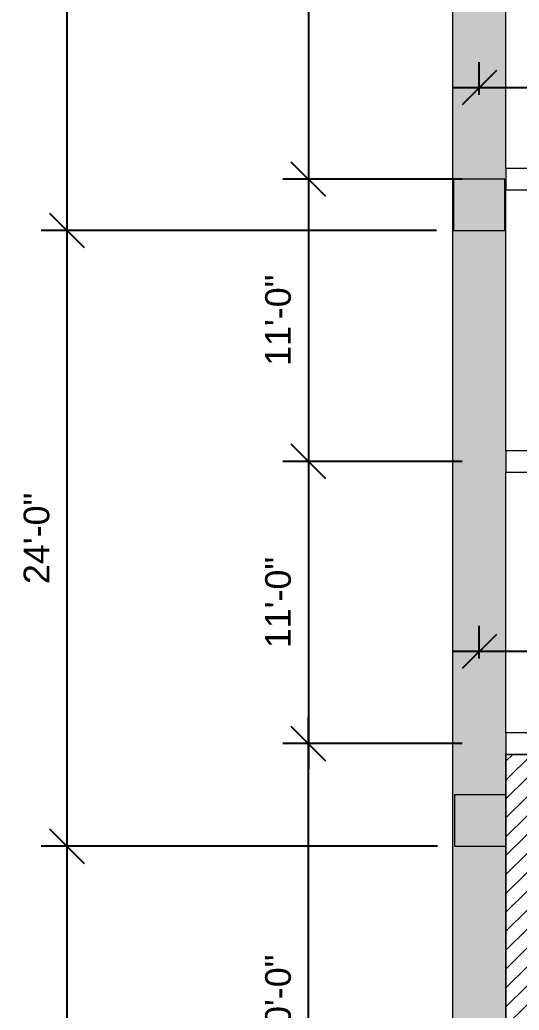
# Model space of a CAD drawing. Header units: inches. Extents: x 1913 to 24953, y -2945 to 1064.
# Drawn here: x 14558.4 to 14791.8, y -383.4 to 79.8 of the extents above; entities that cross this region are included whole.
import ezdxf

# ---------------------------------------------------------------- set-up
doc = ezdxf.new("R2010")
doc.units = ezdxf.units.IN
doc.header["$MEASUREMENT"] = 0
doc.linetypes.add('Overhead 1_16_', pattern=[0.101562, 0.0625, -0.039062])
for name, color, linetype, lineweight in [('A-ANNO-DIMS', 211, 'Continuous', 9), ('A-COLS', 52, 'Continuous', 9), ('A-FLOR-OVHD', 1, 'Overhead 1_16_', 9), ('A-WALL', 113, 'Continuous', 13)]:
    doc.layers.add(name, color=color, linetype=linetype, lineweight=lineweight)
doc.styles.add('Arial', font='arial.ttf', dxfattribs={"height": 12})
doc.dimstyles.new('Linear_-_3_32__Arial', dxfattribs={"dimscale": 12, "dimtxt": 12.243113, "dimasz": 1.333333, "dimexe": 1, "dimexo": 0.666667, "dimgap": 0.666667, "dimtad": 1, "dimdec": 5, "dimrnd": 0.03125, "dimzin": 1, "dimdsep": 46, "dimlunit": 4, "dimtxsty": 'Arial', "dimblk1": 'OBLIQUE', "dimblk2": 'OBLIQUE', "dimsah": 1, "dimcen": 0.09, "dimdle": 1, "dimazin": 0, "dimtfac": 1, "dimtdec": 4, "dimtix": 1, "dimtmove": 0, "dimatfit": 3, "dimfxl": 1, "dimtvp": 1, "dimtfill": 1, "dimfrac": 2, "dimtolj": 1, "dimtzin": 0, "dimarcsym": 2})

# ---------------------------------------------------------------- blocks, each defined once
blk = doc.blocks.new('_Oblique')
at = {"color": 0, "linetype": 'ByBlock', "lineweight": -2}
blk.add_line((-0.5, -0.5), (0.5, 0.5), dxfattribs=at)
blk = doc.blocks.new('*D346')
at = {"layer": 'A-ANNO-DIMS', "color": 0, "lineweight": -2, "transparency": 16777216}
for p, q in [((14693.3, 305.29), (14693.3, -6.71)), ((14765.15, 293.29), (14681.3, 293.29)), ((14765.15, 5.29), (14681.3, 5.29))]:
    blk.add_line(p, q, dxfattribs=at)
at = {"layer": 'Defpoints', "color": 0, "lineweight": 0, "transparency": 16777216}
for p in [(14773.15, 293.29), (14693.3, 5.29), (14773.15, 5.29)]:
    blk.add_point(p, dxfattribs=at)
at = {"layer": 'A-ANNO-DIMS', "color": 0, "lineweight": -2, "transparency": 16777216, "xscale": 16, "yscale": 16, "zscale": 16}
for p, rotation in [((14693.3, 293.29), 90), ((14693.3, 5.29), 270)]:
    blk.add_blockref('_Oblique', p, dxfattribs=dict(at, rotation=rotation))
at = {"layer": 'A-ANNO-DIMS', "color": 0, "lineweight": 0, "transparency": 16777216, "insert": (14679.17, 149.29), "char_height": 12, "width": 62.3834, "attachment_point": 5, "rotation": 90, "style": 'Arial'}
blk.add_mtext('\\A1;24\'-0"', dxfattribs=at)
blk = doc.blocks.new('*D353')
at = {"layer": 'A-ANNO-DIMS', "color": 0, "lineweight": -2, "transparency": 16777216}
for p, q in [((14773.15, 44.75), (14773.15, 60.07)), ((14953.15, 44.75), (14953.15, 60.07)), ((14965.15, 48.07), (14761.15, 48.07))]:
    blk.add_line(p, q, dxfattribs=at)
at = {"layer": 'Defpoints', "color": 0, "lineweight": 0, "transparency": 16777216}
for p in [(14773.15, 48.07), (14773.15, 36.75), (14953.15, 36.75)]:
    blk.add_point(p, dxfattribs=at)
at = {"layer": 'A-ANNO-DIMS', "color": 0, "lineweight": -2, "transparency": 16777216, "xscale": 16, "yscale": 16, "zscale": 16, "rotation": 180}
blk.add_blockref('_Oblique', (14773.15, 48.07), dxfattribs=at)
at = {"layer": 'A-ANNO-DIMS', "color": 0, "lineweight": -2, "transparency": 16777216, "xscale": 16, "yscale": 16, "zscale": 16}
blk.add_blockref('_Oblique', (14953.15, 48.07), dxfattribs=at)
at = {"layer": 'A-ANNO-DIMS', "color": 0, "lineweight": 0, "transparency": 16777216, "insert": (14863.15, 62.19), "char_height": 12, "width": 51.3081, "attachment_point": 5, "style": 'Arial'}
blk.add_mtext('\\A1;15\'-0"', dxfattribs=at)
blk = doc.blocks.new('*D354')
at = {"layer": 'A-ANNO-DIMS', "color": 0, "lineweight": -2, "transparency": 16777216}
for p, q in [((14773.15, -218.91), (14773.15, -203.6)), ((15109.15, -218.91), (15109.15, -203.6)), ((15121.15, -215.6), (14761.15, -215.6))]:
    blk.add_line(p, q, dxfattribs=at)
at = {"layer": 'Defpoints', "color": 0, "lineweight": 0, "transparency": 16777216}
for p in [(14773.15, -215.6), (14773.15, -226.91), (15109.15, -226.91)]:
    blk.add_point(p, dxfattribs=at)
at = {"layer": 'A-ANNO-DIMS', "color": 0, "lineweight": -2, "transparency": 16777216, "xscale": 16, "yscale": 16, "zscale": 16, "rotation": 180}
blk.add_blockref('_Oblique', (14773.15, -215.6), dxfattribs=at)
at = {"layer": 'A-ANNO-DIMS', "color": 0, "lineweight": -2, "transparency": 16777216, "xscale": 16, "yscale": 16, "zscale": 16}
blk.add_blockref('_Oblique', (15109.15, -215.6), dxfattribs=at)
at = {"layer": 'A-ANNO-DIMS', "color": 0, "lineweight": 0, "transparency": 16777216, "insert": (14941.15, -201.47), "char_height": 12, "width": 62.3834, "attachment_point": 5, "style": 'Arial'}
blk.add_mtext('\\A1;28\'-0"', dxfattribs=at)
blk = doc.blocks.new('*D356')
at = {"layer": 'A-ANNO-DIMS', "color": 0, "lineweight": -2, "transparency": 16777216}
for p, q in [((14693.3, 17.29), (14693.3, -138.71)), ((14765.15, 5.29), (14681.3, 5.29)), ((14765.15, -126.71), (14681.3, -126.71))]:
    blk.add_line(p, q, dxfattribs=at)
at = {"layer": 'Defpoints', "color": 0, "lineweight": 0, "transparency": 16777216}
for p in [(14773.15, 5.29), (14693.3, -126.71), (14773.15, -126.71)]:
    blk.add_point(p, dxfattribs=at)
at = {"layer": 'A-ANNO-DIMS', "color": 0, "lineweight": -2, "transparency": 16777216, "xscale": 16, "yscale": 16, "zscale": 16}
for p, rotation in [((14693.3, 5.29), 90), ((14693.3, -126.71), 270)]:
    blk.add_blockref('_Oblique', p, dxfattribs=dict(at, rotation=rotation))
at = {"layer": 'A-ANNO-DIMS', "color": 0, "lineweight": 0, "transparency": 16777216, "insert": (14679.17, -60.71), "char_height": 12, "width": 62.3834, "attachment_point": 5, "rotation": 90, "style": 'Arial'}
blk.add_mtext('\\A1;11\'-0"', dxfattribs=at)
blk = doc.blocks.new('*D357')
at = {"layer": 'A-ANNO-DIMS', "color": 0, "lineweight": -2, "transparency": 16777216}
for p, q in [((14693.3, -114.71), (14693.3, -270.71)), ((14765.15, -126.71), (14681.3, -126.71)), ((14765.15, -258.71), (14681.3, -258.71))]:
    blk.add_line(p, q, dxfattribs=at)
at = {"layer": 'Defpoints', "color": 0, "lineweight": 0, "transparency": 16777216}
for p in [(14773.15, -126.71), (14693.3, -258.71), (14773.15, -258.71)]:
    blk.add_point(p, dxfattribs=at)
at = {"layer": 'A-ANNO-DIMS', "color": 0, "lineweight": -2, "transparency": 16777216, "xscale": 16, "yscale": 16, "zscale": 16}
for p, rotation in [((14693.3, -126.71), 90), ((14693.3, -258.71), 270)]:
    blk.add_blockref('_Oblique', p, dxfattribs=dict(at, rotation=rotation))
at = {"layer": 'A-ANNO-DIMS', "color": 0, "lineweight": 0, "transparency": 16777216, "insert": (14679.17, -192.71), "char_height": 12, "width": 51.3081, "attachment_point": 5, "rotation": 90, "style": 'Arial'}
blk.add_mtext('\\A1;11\'-0"', dxfattribs=at)
blk = doc.blocks.new('*D361')
at = {"layer": 'A-ANNO-DIMS', "color": 0, "lineweight": -2, "transparency": 16777216}
for p, q in [((14580.41, 281.29), (14580.41, -30.71)), ((14753.15, 269.29), (14568.41, 269.29)), ((14753.15, -18.71), (14568.41, -18.71))]:
    blk.add_line(p, q, dxfattribs=at)
at = {"layer": 'Defpoints', "color": 0, "lineweight": 0, "transparency": 16777216}
for p in [(14761.15, 269.29), (14580.41, -18.71), (14761.15, -18.71)]:
    blk.add_point(p, dxfattribs=at)
at = {"layer": 'A-ANNO-DIMS', "color": 0, "lineweight": -2, "transparency": 16777216, "xscale": 16, "yscale": 16, "zscale": 16}
for p, rotation in [((14580.41, 269.29), 90), ((14580.41, -18.71), 270)]:
    blk.add_blockref('_Oblique', p, dxfattribs=dict(at, rotation=rotation))
at = {"layer": 'A-ANNO-DIMS', "color": 0, "lineweight": 0, "transparency": 16777216, "insert": (14566.28, 125.29), "char_height": 12, "width": 62.3834, "attachment_point": 5, "rotation": 90, "style": 'Arial'}
blk.add_mtext('\\A1;24\'-0"', dxfattribs=at)
blk = doc.blocks.new('*D362')
at = {"layer": 'A-ANNO-DIMS', "color": 0, "lineweight": -2, "transparency": 16777216}
for p, q in [((14580.41, -6.71), (14580.41, -318.71)), ((14753.15, -18.71), (14568.41, -18.71)), ((14753.65, -306.71), (14568.41, -306.71))]:
    blk.add_line(p, q, dxfattribs=at)
at = {"layer": 'Defpoints', "color": 0, "lineweight": 0, "transparency": 16777216}
for p in [(14761.15, -18.71), (14580.41, -306.71), (14761.65, -306.71)]:
    blk.add_point(p, dxfattribs=at)
at = {"layer": 'A-ANNO-DIMS', "color": 0, "lineweight": -2, "transparency": 16777216, "xscale": 16, "yscale": 16, "zscale": 16}
for p, rotation in [((14580.41, -18.71), 90), ((14580.41, -306.71), 270)]:
    blk.add_blockref('_Oblique', p, dxfattribs=dict(at, rotation=rotation))
at = {"layer": 'A-ANNO-DIMS', "color": 0, "lineweight": 0, "transparency": 16777216, "insert": (14566.28, -162.71), "char_height": 12, "width": 62.3834, "attachment_point": 5, "rotation": 90, "style": 'Arial'}
blk.add_mtext('\\A1;24\'-0"', dxfattribs=at)
blk = doc.blocks.new('*D363')
at = {"layer": 'A-ANNO-DIMS', "color": 0, "lineweight": -2, "transparency": 16777216}
for p, q in [((14580.41, -294.71), (14580.41, -606.71)), ((14753.65, -306.71), (14568.41, -306.71)), ((14753.15, -594.71), (14568.41, -594.71))]:
    blk.add_line(p, q, dxfattribs=at)
at = {"layer": 'Defpoints', "color": 0, "lineweight": 0, "transparency": 16777216}
for p in [(14761.65, -306.71), (14580.41, -594.71), (14761.15, -594.71)]:
    blk.add_point(p, dxfattribs=at)
at = {"layer": 'A-ANNO-DIMS', "color": 0, "lineweight": -2, "transparency": 16777216, "xscale": 16, "yscale": 16, "zscale": 16}
for p, rotation in [((14580.41, -306.71), 90), ((14580.41, -594.71), 270)]:
    blk.add_blockref('_Oblique', p, dxfattribs=dict(at, rotation=rotation))
at = {"layer": 'A-ANNO-DIMS', "color": 0, "lineweight": 0, "transparency": 16777216, "insert": (14566.28, -450.71), "char_height": 12, "width": 62.3834, "attachment_point": 5, "rotation": 90, "style": 'Arial'}
blk.add_mtext('\\A1;24\'-0"', dxfattribs=at)
blk = doc.blocks.new('*D403')
at = {"layer": 'A-ANNO-DIMS', "color": 0, "lineweight": -2, "transparency": 16777216}
for p, q in [((14693.3, -510.71), (14693.3, -246.71)), ((14765.15, -258.71), (14681.3, -258.71)), ((14778.15, -498.71), (14681.3, -498.71))]:
    blk.add_line(p, q, dxfattribs=at)
at = {"layer": 'Defpoints', "color": 0, "lineweight": 0, "transparency": 16777216}
for p in [(14693.3, -258.71), (14773.15, -258.71), (14786.15, -498.71)]:
    blk.add_point(p, dxfattribs=at)
at = {"layer": 'A-ANNO-DIMS', "color": 0, "lineweight": -2, "transparency": 16777216, "xscale": 16, "yscale": 16, "zscale": 16}
for p, rotation in [((14693.3, -258.71), 90), ((14693.3, -498.71), 270)]:
    blk.add_blockref('_Oblique', p, dxfattribs=dict(at, rotation=rotation))
at = {"layer": 'A-ANNO-DIMS', "color": 0, "lineweight": 0, "transparency": 16777216, "insert": (14679.17, -378.71), "char_height": 12, "width": 62.3834, "attachment_point": 5, "rotation": 90, "style": 'Arial'}
blk.add_mtext('\\A1;20\'-0"', dxfattribs=at)

msp = doc.modelspace()

# ---------------------------------------------------------------- hatches: boundary and pattern name
at = {"lineweight": 0, "ltscale": 0.5}
h = msp.add_hatch(dxfattribs=at)
h.set_pattern_fill('ANSI31', color=256, scale=50)
h.paths.add_polyline_path([(15664.153809, 70.293671), (15654.153809, 70.293671), (15654.153809, -190.553498), (15566.97366, -263.706329), (15284.153809, -263.706329), (15284.153809, -168.706329), (15274.153809, -168.706329), (15274.153809, -273.706329), (15570.613363, -273.706329), (15664.153809, -195.216575)])
h.paths.add_polyline_path([(15284.153809, 0.293671), (15260.153809, 0.293671), (15260.153809, -9.706329), (15274.153809, -9.706329), (15274.153809, -84.706329), (15284.153809, -84.706329)])
h.paths.add_polyline_path([(15224.087216, 0.293671), (15198.153809, 0.293671), (15198.153809, -63.706329), (15208.153809, -63.706329), (15208.153809, -9.706329), (15224.087216, -9.706329)])
h.paths.add_polyline_path([(15208.153809, -99.706329), (15198.153809, -99.706329), (15198.153809, -132.706329), (15208.153809, -132.706329)])
h.paths.add_polyline_path([(15208.153809, -168.706329), (15198.153809, -168.706329), (15198.153809, -263.706329), (15119.153809, -263.706329), (15119.153809, -273.706329), (15208.153809, -273.706329)])
h.paths.add_polyline_path([(15099.153809, -263.706329), (14785.653809, -263.706329), (14785.653809, -498.894238), (14795.653809, -498.894238), (14795.653809, -273.706329), (15099.153809, -273.706329)])
h.paths.add_polyline_path([(15099.153809, -1712.206329), (14795.653809, -1712.206329), (14795.653809, -1707.706329), (14785.653809, -1707.706329), (14785.653809, -1722.206329), (15099.153809, -1722.206329)])
at = {"layer": 'A-FLOR-OVHD', "lineweight": 0, "true_color": 0x636466}
h = msp.add_hatch(dxfattribs=at)
h.set_pattern_fill('FP_1', color=251, style=0, pattern_type=2)
h.set_pattern_definition([(50, (15633.552, 194.942), (36.72335, -3.213), [3.84, -42.24]), (355, (15633.552, 194.94), (-7.1044, 38.51274), [3.072, -33.792]), (100.451, (15636.612, 194.674), (29.62024, 35.29956), [3.263, -35.898]), (46.184, (15633.552, 205.18), (54.6425, -8.4752), [5.76, -63.36]), (96.636, (15638.106, 204.476), (47.854, 49.8752), [4.895, -53.848]), (351.184, (15633.55, 205.18), (47.8553, 49.8749), [4.608, -50.688]), (21, (15638.672, 202.622), (30.56126, -20.614), [3.84, -42.24]), (326, (15638.672, 202.62), (12.4577, 37.1283), [3.072, -33.792]), (71.451, (15641.22, 200.904), (43.02, 16.5135), [3.263, -35.898]), (37.5, (15633.552, 194.942), (0.6228, 17.04428), [1.69, -31.693, 1.69, -32.614, -33.92]), (37.5, (15633.552, 194.942), (0.6228, 17.04428), [-67.686, 1.69, -32.23]), (7.5, (15633.552, 194.942), (13.4694, 20.19387), [1.69, -17.869, 1.69, -30.925, -12.928]), (7.5, (15633.552, 194.942), (13.4694, 20.19387), [-52.173, 1.69, -11.238]), (327.5, (15622.134, 194.942), (27.33168, -1.15522), [1.69, -11.11, 1.69, -38.246, -52.992]), (327.5, (15622.134, 194.942), (27.33168, -1.15522), [-52.736, 1.69, -51.302]), (317.5, (15617.014, 194.942), (29.85903, 5.12498), [1.69, -14.95, 1.69, -24.832, -37.632]), (317.5, (15617.014, 194.942), (29.85903, 5.12498), [-43.162, 1.69, -35.942])])
h.paths.add_polyline_path([(14785.653809, -1677.706329), (14760.653809, -1677.706329), (14760.653809, 581.793671), (14785.653809, 581.793671), (14785.653809, 556.793671), (14785.653809, 442.293671), (14785.653809, 432.293671), (14785.653809, 298.293671), (14785.653809, 288.293671), (14785.653809, 10.293671), (14785.653809, 0.293671), (14785.653809, -121.706329), (14785.653809, -131.706329), (14785.653809, -253.706329), (14785.653809, -263.706329)], flags=0)
h.paths.add_polyline_path([(14785.653809, -1722.206329), (14760.653809, -1722.206329), (14760.653809, -1707.706329), (14785.653809, -1707.706329)], flags=0)

# ---------------------------------------------------------------- linework, layer by layer
at = {"color": 5, "lineweight": 0, "ltscale": 0.5}
for q in [(14785.653809, -1677.706329), (15198.153809, -263.706329)]:
    msp.add_line((14785.653809, -263.706329), q, dxfattribs=at)
at = {"layer": 'A-COLS', "lineweight": 0}
for p, q in [((14785.153809, 5.293671), (14761.153809, 5.293671)), ((14761.153809, 5.293671), (14761.153809, -18.706329)), ((14785.153809, -18.706329), (14785.153809, 5.293671)), ((14761.153809, -18.706329), (14785.153809, -18.706329)), ((14785.653809, -282.706329), (14761.653809, -282.706329)), ((14761.653809, -282.706329), (14761.653809, -306.706329)), ((14785.653809, -306.706329), (14785.653809, -282.706329)), ((14761.653809, -306.706329), (14785.653809, -306.706329))]:
    msp.add_line(p, q, dxfattribs=at)
at = {"layer": 'A-WALL', "lineweight": 0}
for p, q in [((14760.653809, 581.793671), (14760.653809, -1677.706329)), ((14785.653809, 10.293671), (14785.653809, 288.293671)), ((14948.153809, 10.293671), (14785.653809, 10.293671)), ((14785.653809, 10.293671), (14785.653809, 0.293671)), ((14785.653809, -121.706329), (14785.653809, 0.293671)), ((14785.653809, 0.293671), (15060.153809, 0.293671)), ((15104.153809, -121.706329), (14785.653809, -121.706329)), ((14785.653809, -121.706329), (14785.653809, -131.706329)), ((14785.653809, -253.706329), (14785.653809, -131.706329)), ((14785.653809, -131.706329), (15104.153809, -131.706329)), ((15104.153809, -253.706329), (14785.653809, -253.706329)), ((14785.653809, -253.706329), (14785.653809, -263.706329)), ((14785.653809, -1677.706329), (14785.653809, -263.706329)), ((15099.153809, -263.706329), (14785.653809, -263.706329))]:
    msp.add_line(p, q, dxfattribs=at)

# ---------------------------------------------------------------- dimensions: what is measured, and where the dimension line sits
at = {"layer": 'A-ANNO-DIMS', "color": 1, "lineweight": 0}
for base, p1, p2, picture, middle in [((14693.298251, 5.293671), (14773.153809, 293.293671), (14773.153809, 5.293671), '*D346', (14679.171375, 149.293671)), ((14580.41056, -18.706329), (14761.153809, 269.293671), (14761.153809, -18.706329), '*D361', (14566.283684, 125.293671)), ((14693.298251, -126.706329), (14773.153809, 5.293671), (14773.153809, -126.706329), '*D356', (14679.171375, -60.706329)), ((14580.41056, -306.706329), (14761.153809, -18.706329), (14761.653809, -306.706329), '*D362', (14566.283684, -162.706329)), ((14693.298251, -258.706329), (14773.153809, -126.706329), (14773.153809, -258.706329), '*D357', (14679.171375, -192.706329)), ((14693.298251, -258.706329), (14786.153809, -498.706329), (14773.153809, -258.706329), '*D403', (14679.171375, -378.706329)), ((14580.41056, -594.706329), (14761.653809, -306.706329), (14761.153809, -594.706329), '*D363', (14566.283684, -450.706329))]:
    dim = msp.add_linear_dim(base=base, p1=p1, p2=p2, angle=90, dimstyle='Linear_-_3_32__Arial', override={"dimpost": '<>', "dimfxl": 60, "dimtfill": 0}, dxfattribs=at)
    dim.commit()
    dim.dimension.update_dxf_attribs({"geometry": picture, "text_midpoint": middle})
for base, p1, p2, picture, middle in [((14773.153809, 48.068061), (14953.153809, 36.754352), (14773.153809, 36.754352), '*D353', (14863.153809, 62.194937)), ((14773.153809, -215.600497), (15109.153809, -226.914205), (14773.153809, -226.914205), '*D354', (14941.153809, -201.473621))]:
    dim = msp.add_linear_dim(base=base, p1=p1, p2=p2, dimstyle='Linear_-_3_32__Arial', override={"dimpost": '<>', "dimfxl": 60, "dimtfill": 0}, dxfattribs=at)
    dim.commit()
    dim.dimension.update_dxf_attribs({"geometry": picture, "text_midpoint": middle})

doc.saveas('drawing.dxf')
